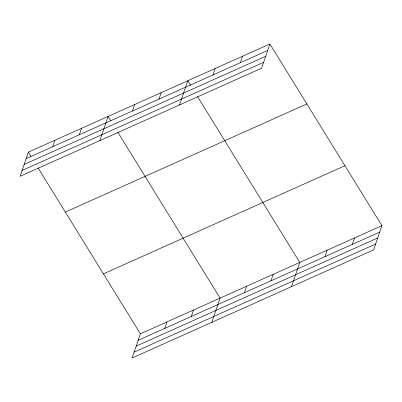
<?xml version="1.0" encoding="UTF-8"?>
<svg xmlns="http://www.w3.org/2000/svg" width="402" height="402" viewBox="0 0 402 402"><rect width="100%" height="100%" fill="white"/><g stroke="black" fill="none" stroke-linecap="round" stroke-linejoin="round"><path stroke-width="0.6" d="M269.908 43.984L28.381 152.122L20.1 176.317L261.622 68.179L269.908 43.984L381.9 225.683L373.619 249.878L132.092 358.016L140.378 333.821L381.9 225.683M52.742 146.68L54.953 140.228M79.31 134.786L81.521 128.333M99.802 140.63L108.088 116.439L110.681 120.645M132.444 110.992L134.655 104.54M159.011 99.098L161.222 92.646M179.503 104.947L187.789 80.752L190.704 85.485M212.954 74.948L215.16 68.496M240.326 62.692L242.532 56.24M164.735 328.379L166.946 321.927M191.307 316.48L193.513 310.032M211.799 322.329L220.08 298.133L117.811 132.218M244.441 292.691L246.647 286.239M271.008 280.797L273.214 274.345M291.5 286.641L299.781 262.451L197.513 96.53M324.947 256.642L327.153 250.195M352.318 244.386L354.529 237.939M26.175 158.574L267.697 50.436M24.17 164.428L265.692 56.29M22.105 170.463L263.627 62.325M65.34 212.085L306.862 103.942M103.42 273.862L344.941 165.719M138.167 340.273L379.694 232.13M136.162 346.127L377.689 237.989M134.097 352.162L375.624 244.019M28.381 152.122L30.979 156.333M38.11 167.905L140.378 333.821"/></g></svg>
